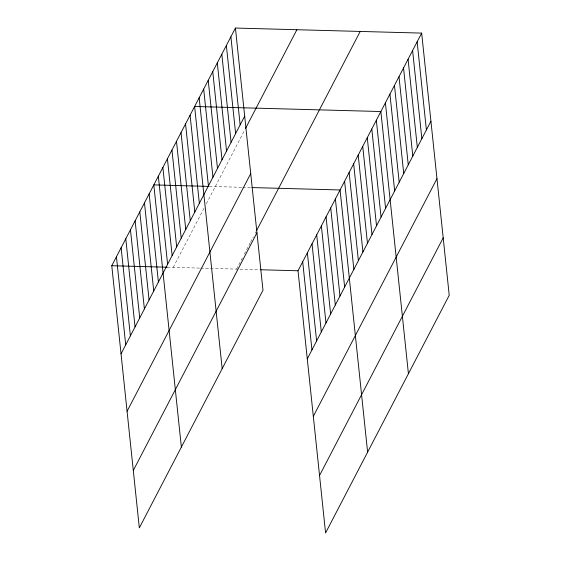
<?xml version="1.0" encoding="UTF-8"?>
<svg xmlns="http://www.w3.org/2000/svg" width="561" height="561" viewBox="0 0 561 561"><rect width="100%" height="100%" fill="white"/><g stroke="black" fill="none" stroke-linecap="round" stroke-linejoin="round"><path stroke-width="0.42" stroke-dasharray="2.81 2.1" d="M173.237 267.387L203.987 208.278M206.322 203.783L244.743 129.935M236.56 269.105L242.787 257.134M244.344 254.14L250.185 242.913M250.571 242.17L253.299 236.931M255.241 233.187L256.019 231.693M209.302 186.413L241.938 187.304M242.773 187.325L251.104 187.549M167.262 267.218L199.898 268.109M200.733 268.13L239.119 269.175M239.975 269.196L259.61 269.729"/><path stroke-width="0.84" d="M235.424 28.05L262.983 290.226L139.331 527.894L111.772 265.718L235.424 28.05L421.669 33.106L449.228 295.282L325.576 532.95L298.017 270.774L421.669 33.106M121.036 353.837L244.687 116.176M245.501 128.483L296.888 29.719M127.074 411.276L250.725 173.608M256.798 230.199L360.211 31.437M133.294 470.455L256.945 232.787M307.281 358.893L430.932 121.232M313.319 416.332L436.97 178.664M319.539 475.511L443.19 237.85M208.447 186.392L153.812 184.906L181.371 447.089M251.938 187.57L340.064 189.969L367.616 452.145M111.772 265.718L167.262 267.218M260.458 269.75L298.017 270.774M417.139 41.823L426.395 129.942M412.601 50.532L421.865 138.658M408.071 59.249L417.328 147.375M403.534 67.965L412.798 156.084M398.997 76.682L408.261 164.801M394.467 85.391L403.731 173.517M389.93 94.108L399.194 182.227M385.4 102.824L394.663 190.943M408.422 373.717L380.863 111.534L194.618 106.478L222.177 368.661M376.333 120.25L385.596 208.369M371.796 128.967L381.059 217.086M367.266 137.676L376.529 225.803M362.729 146.393L371.992 234.519M358.199 155.109L367.455 243.229M353.661 163.819L362.925 251.945M349.131 172.536L358.388 260.662M344.594 181.252L353.858 269.371M335.387 198.945L344.65 287.064M330.717 207.921L339.98 296.047M326.046 216.904L335.31 305.023M321.376 225.88L330.639 313.999M316.706 234.856L325.969 322.982M312.035 243.839L321.299 331.958M307.365 252.815L316.621 340.934M302.695 261.791L311.951 349.917M230.887 36.767L240.15 124.886M226.356 45.476L235.62 133.602M221.819 54.193L231.083 142.319M217.289 62.909L226.553 151.028M212.752 71.619L222.016 159.745M208.222 80.335L217.486 168.461M203.685 89.052L212.949 177.171M199.155 97.768L208.419 185.887M190.088 115.194L199.344 203.313M185.551 123.911L194.814 212.03M181.021 132.62L190.277 220.746M176.484 141.337L185.747 229.463M171.954 150.053L181.21 238.173M167.416 158.763L176.68 246.889M162.879 167.48L172.143 255.606M158.349 176.196L167.613 264.315M149.142 193.889L158.405 282.008M144.472 202.865L153.735 290.991M139.801 211.848L149.065 299.967M135.131 220.824L144.394 308.943M130.461 229.8L139.724 317.926M125.79 238.783L135.047 326.902M121.12 247.759L130.376 335.878M116.443 256.735L125.706 344.861"/></g></svg>
